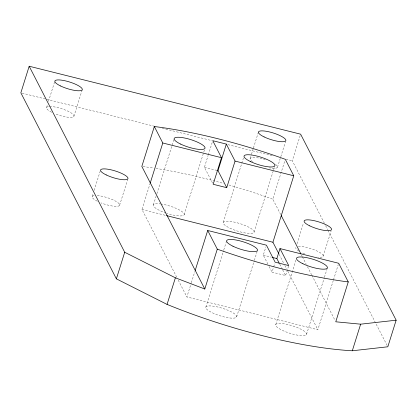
<?xml version="1.0" encoding="UTF-8"?>
<svg xmlns="http://www.w3.org/2000/svg" width="417" height="417" viewBox="0 0 417 417"><rect width="100%" height="100%" fill="white"/><g stroke="black" fill="none" stroke-linecap="round" stroke-linejoin="round"><path stroke-width="0.31" stroke-dasharray="2.08 1.56" d="M46.563 107.555L47.528 104.464M48.497 101.373L54.7 81.586M73.908 116.317L82.243 89.728M92.251 196.527L93.22 193.436M94.19 190.345L100.195 171.173M119.601 205.289L127.738 179.32M176.766 277.253L141.957 209.464L150.287 182.875M153.373 204.903L156.099 196.209M156.881 193.723L174.009 139.059M184.142 214.76L203.611 152.643M203.804 152.023L204.778 148.916M212.571 183.141L204.424 167.28L208.104 155.531M208.302 154.91L212.368 141.926M333.303 280.448L317.853 329.738L186.884 296.956L191.148 283.351M191.34 282.736L194.828 271.603M223.272 222.402L243.909 156.552M250.143 158.512L251.305 154.801M251.498 154.186L253.244 148.619M253.437 147.999L258.472 131.923M205.857 307.105L223.575 250.581M223.767 249.955L226.494 241.261M254.036 232.259A16.159 3.935 17.4 0 0 232.332 221.724A16.159 3.935 17.4 0 0 229.595 228.005A16.159 3.935 17.4 0 0 254.036 232.259L274.871 165.789M277.493 167.274L280.594 157.381M280.787 156.761L285.629 141.306M280.677 214.526L272.801 199.19L284.915 160.54M236.627 316.967A16.159 3.935 17.4 0 0 214.917 306.427A16.159 3.935 17.4 0 0 212.18 312.714A16.159 3.935 17.4 0 0 236.627 316.967L254.146 261.058M254.339 260.437L257.258 251.117M324.431 223.35L292.291 160.764L300.626 134.175M267.943 264.216L263.289 255.152L265.864 246.942M288.533 266.161L285.593 275.548L272.02 272.15L273.489 267.459M273.672 266.87L274.777 263.351M296.993 243.773L303.388 223.371M275.752 324.603L296.195 259.379M323.18 256.247L331.124 230.898M306.521 334.46A16.159 3.935 17.4 0 0 284.816 323.926A16.159 3.935 17.4 0 0 282.074 330.212A16.159 3.935 17.4 0 0 306.521 334.46L324.238 277.93M324.431 277.31L327.35 267.99M333.496 279.838L338.302 264.498M22.111 93.137L46.099 99.137M46.73 99.298L154.045 126.158M162.249 128.212L212.123 140.696M227.901 144.647L273.354 156.021M285.979 159.179L292.291 160.764M204.424 167.28L216.147 170.209M141.957 209.464L166.513 215.61M263.289 255.152L271.311 257.159M325.62 225.67L327.705 229.725M328.002 230.304L387.221 345.63M301.491 255.058L302.085 256.22M302.382 256.799L306.25 264.331M307.444 266.645L311.608 274.761M311.906 275.34L335.179 320.663M279.176 254.412L283.638 263.106M284.827 265.421L286.615 268.897M287.803 271.217L317.853 329.738M279.771 264.216L282.387 269.314M282.679 269.882L285.593 275.548M269.111 266.484L272.02 272.15M178.257 280.151L186.884 296.956M160.649 203.955A16.159 3.935 17.4 0 1 183.834 213.332A16.159 3.935 17.4 0 1 167.181 213.462M166.039 213.087A16.159 3.935 17.4 0 1 153.633 206.253A16.159 3.935 17.4 0 1 160.076 203.887M97.25 195.526A14.366 3.498 17.4 0 1 119.497 204.304A14.366 3.498 17.4 0 1 101.029 202.891M97.302 201.229A14.366 3.498 17.4 0 1 94.784 195.5M49.644 106.502A14.366 3.498 17.4 0 1 67.794 111.094A14.366 3.498 17.4 0 1 72.469 117.187A14.366 3.498 17.4 0 1 55.341 113.919M51.614 112.256A14.366 3.498 17.4 0 1 49.097 106.528M275.522 164.407A14.366 3.498 17.4 0 1 269.439 167.879M252.613 161.728A14.366 3.498 17.4 0 1 251.941 157.569A14.366 3.498 17.4 0 1 265.222 159.669M298.363 246.457A14.366 3.498 17.4 0 1 318.942 251.972A14.366 3.498 17.4 0 1 318.181 257.242M304.608 253.849A14.366 3.498 17.4 0 1 301.449 252.467M298.843 251.05A14.366 3.498 17.4 0 1 295.83 247.484M143.031 166.56A174.379 42.482 17.4 0 1 153.492 168.02M156.015 168.411A174.379 42.482 17.4 0 1 223.575 183.444M228.954 184.976A174.379 42.482 17.4 0 1 272.801 199.19"/><path stroke-width="0.63" d="M29.18 66.23L20.85 92.819L116.374 278.843L167.05 304.4A181.635 44.249 17.4 0 0 352.308 350.77L387.82 346.788L396.15 320.199L300.626 134.175L29.18 66.23L124.709 252.259L175.385 277.811L204.789 289.012L217.288 249.131L207.713 230.486L266.416 245.18L275.142 262.178L288.715 265.577L279.984 248.579L338.687 263.273L348.258 281.913L335.758 321.794L360.642 324.181L396.15 320.199M278.879 253.833L272.927 242.246L293.756 175.781L285.301 159.31A174.379 42.482 17.4 0 0 154.332 126.528L141.832 166.409L204.789 289.012M116.374 278.843L124.709 252.259M150.287 182.875L162.786 142.995L154.332 126.528M167.05 304.4L175.385 277.811M221.484 157.689L213.155 184.278L226.728 187.671L235.058 161.087L226.327 144.089L212.759 140.691L221.484 157.689L162.786 142.995M226.728 187.671L217.997 170.673L226.327 144.089M195.219 270.367L207.713 230.486M279.187 263.08L276.862 258.55L279.984 248.579M352.308 350.77L360.642 324.181M348.258 281.913L346.574 281.715A181.635 44.249 17.4 0 1 219.233 249.84L217.288 249.131M235.058 161.087L293.756 175.781M216.762 170.365L217.997 170.673M166.513 215.61L272.927 242.246M272.541 257.466L276.862 258.55M281.261 215.657L300.897 253.901M106.205 174.921A14.366 3.498 17.4 0 0 127.93 178.7A14.366 3.498 17.4 0 0 108.634 169.338A14.366 3.498 17.4 0 0 106.205 174.921M60.512 85.949A14.366 3.498 17.4 0 0 82.243 89.728A14.366 3.498 17.4 0 0 62.946 80.366A14.366 3.498 17.4 0 0 60.512 85.949M264.097 136.906A14.366 3.498 17.4 0 0 285.822 140.685A14.366 3.498 17.4 0 0 266.531 131.324A14.366 3.498 17.4 0 0 264.097 136.906M309.784 225.878A14.366 3.498 17.4 0 0 331.51 229.658A14.366 3.498 17.4 0 0 312.218 220.296A14.366 3.498 17.4 0 0 309.784 225.878M302.909 263.742A16.159 3.935 17.4 0 0 327.35 267.99A16.159 3.935 17.4 0 0 305.645 257.456A16.159 3.935 17.4 0 0 302.909 263.742M233.009 246.244A16.159 3.935 17.4 0 0 257.456 250.497A16.159 3.935 17.4 0 0 235.746 239.963A16.159 3.935 17.4 0 0 233.009 246.244M180.53 144.042A16.159 3.935 17.4 0 0 204.971 148.296A16.159 3.935 17.4 0 0 183.266 137.761A16.159 3.935 17.4 0 0 180.53 144.042M250.424 161.541A16.159 3.935 17.4 0 0 274.871 165.789A16.159 3.935 17.4 0 0 253.161 155.254A16.159 3.935 17.4 0 0 250.424 161.541"/></g></svg>
